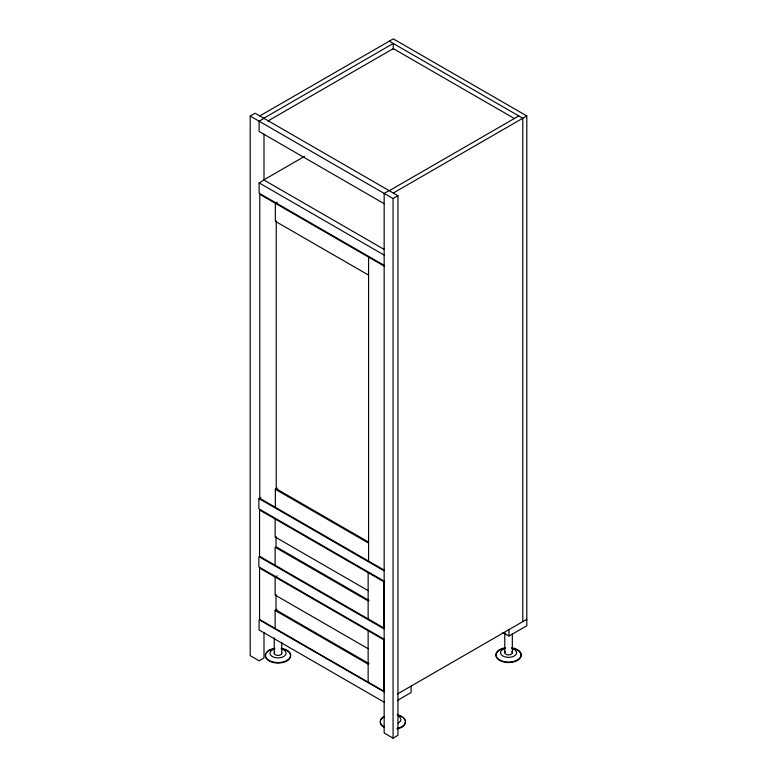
<?xml version="1.0" encoding="UTF-8"?>
<svg xmlns="http://www.w3.org/2000/svg" width="777" height="777" viewBox="0 0 777 777"><rect width="100%" height="100%" fill="white"/><g stroke="black" fill="none" stroke-linecap="round" stroke-linejoin="round"><path stroke-width="1.17" d="M398.174 723.076L398.533 722.814A8.052 4.652 0 0 0 398.533 716.229M263.995 632.517L263.995 657.983L259.1 660.809L250.194 655.671L250.194 116.064L255.099 113.238L397.96 195.717L397.96 735.324L393.065 738.15L384.159 733.012L384.159 193.405L389.054 190.579M259.771 115.938L393.288 38.85L526.806 115.938L526.806 625.738L509.003 636.013L502.933 632.507M263.772 118.25L393.288 43.473L393.288 49.543M263.995 118.376L259.1 121.202L259.1 131.478L384.159 203.681M267.948 120.979L393.288 48.611L514.607 118.658M304.506 156.4L263.772 179.914L384.052 249.359M384.159 265.355L259.1 193.152L259.1 182.877L263.995 180.05M277.302 202.166L275.34 203.302L275.34 221.29L368.58 275.116M389.277 190.705L518.793 115.938M393.288 193.017L526.806 115.938M250.194 116.064L393.065 198.543L397.96 195.717M383.935 581.021L258.877 508.818L258.877 498.543L260.839 497.406M275.34 507.274L275.34 489.287L277.302 488.16M277.078 575.912L275.126 577.039L275.126 595.027L368.143 648.727M275.126 628.428L275.126 610.44L277.078 609.314M397.465 693.987L526.806 619.308M397.474 700.398L411.091 692.54L411.091 686.12M389.277 41.162L522.795 118.25L522.795 621.619M259.1 182.877L384.159 255.079M384.159 266.123L259.771 194.308L259.771 498.28L384.159 570.104M368.424 542.006L276.233 488.772L276.233 220.775M275.34 489.287L368.58 543.123M258.877 498.543L383.935 570.745M368.143 590.656L275.126 536.956L275.126 518.968M369.026 600.427L276.01 546.717L276.01 536.441M368.143 600.932L275.126 547.231L275.126 565.219M383.935 628.816L258.877 556.614L258.877 566.889L383.935 639.092M369.026 663.636L276.01 609.935L276.01 594.512M275.126 610.44L368.143 664.15M384.159 691.899L259.1 619.696L259.1 629.972L384.159 702.175M517.453 659.926L517.453 660.421M512.325 633.818L512.325 652.767M509.003 629.584L509.003 636.013M504.778 632.527L504.778 652.661M401.738 726.738L401.738 727.233M393.065 198.543L393.065 738.15M368.58 257.129L368.58 561.111M368.143 572.668L368.143 618.919M368.143 630.739L368.143 682.138M281.789 642.618L281.789 653.282M274.242 637.781L274.242 653.175M269.114 650.164L269.114 650.66A12.587 7.265 0 0 1 271.717 649.504M263.995 134.139L263.995 180.215M281.682 652.719A3.778 2.176 0 0 1 280.244 654.992A3.778 2.176 0 0 1 276.049 655.089L275.281 654.729A3.778 2.176 0 0 1 274.786 652.097M281.274 648.28A12.587 7.265 0 0 1 288.325 659.469A12.587 7.265 0 0 1 267.706 659.469A12.587 7.265 0 0 1 274.757 648.28M288.918 652.165A12.587 7.265 0 0 1 279.662 663.004A12.587 7.265 0 0 1 265.86 653.913M267.113 652.165A12.587 7.265 0 0 1 268.376 651.126M272.688 649.213A12.587 7.265 0 0 1 274.757 648.776M281.274 648.776A12.587 7.265 0 0 1 283.333 649.213M284.304 649.504A12.587 7.265 0 0 1 288.325 651.631M282.041 649.203A8.052 4.652 0 0 1 284.188 656.215A8.052 4.652 0 0 1 271.843 656.215A8.052 4.652 0 0 1 273.99 649.203M397.144 714.762A12.587 7.265 0 0 1 405.429 721.59A12.587 7.265 0 0 1 397.144 728.428M383.935 726.738A12.587 7.265 0 0 1 383.935 716.452M405.429 722.095A12.587 7.265 0 0 1 397.144 728.923M383.935 727.233A12.587 7.265 0 0 1 380.254 722.095M380.681 720.211A12.587 7.265 0 0 1 383.935 716.948M399.135 715.792A12.587 7.265 0 0 1 401.738 716.948M403.739 718.453A12.587 7.265 0 0 1 405.002 720.211M511.868 651.67A3.778 2.176 0 0 1 511.159 654.292A3.778 2.176 0 0 1 506.585 654.574L505.817 654.215A3.778 2.176 0 0 1 505.332 651.582M511.81 647.765A12.587 7.265 0 0 1 518.861 658.954A12.587 7.265 0 0 1 498.242 658.954A12.587 7.265 0 0 1 505.293 647.765M511.81 648.261A12.587 7.265 0 0 1 518.861 659.45A12.587 7.265 0 0 1 498.242 659.45A12.587 7.265 0 0 1 505.293 648.261M512.577 648.688A8.052 4.652 0 0 1 514.724 655.701A8.052 4.652 0 0 1 502.379 655.701A8.052 4.652 0 0 1 504.526 648.688M383.712 581.662L259.547 509.974L259.547 556.225L383.712 627.913L383.712 581.662M383.712 639.733L259.547 568.045L259.547 619.434L383.712 691.132L383.712 639.733"/></g></svg>
